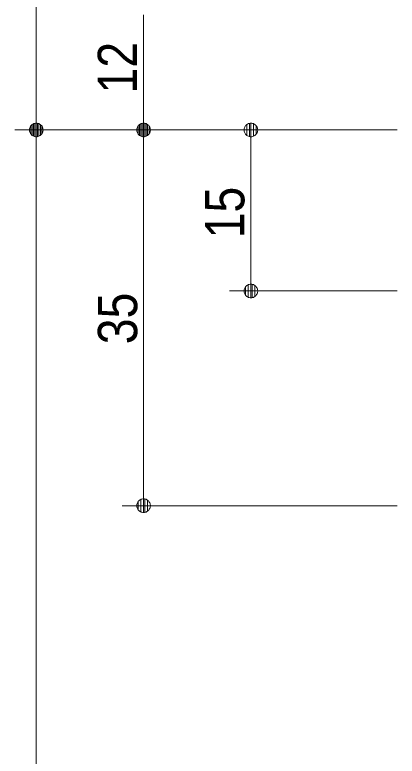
# Model space of a CAD drawing. Units: millimetres, scale not verified, with parts at other scales. Extents: x -6062 to 6062, y -3045 to 3045.
# Drawn here: x 174 to 531, y -43 to 648 of the extents above; entities that cross this region are included whole.
import ezdxf
from ezdxf.enums import TextEntityAlignment as Align

# ---------------------------------------------------------------- set-up
doc = ezdxf.new("R2010")
doc.units = ezdxf.units.MM
doc.header["$LTSCALE"] = 20
doc.layers.add('0-3_0', color=7, linetype='Continuous', lineweight=9)
doc.layers.add('0-5_2寸法-1', color=7, linetype='Continuous', lineweight=9)
doc.styles.add('ＭＳ Ｐゴシック', font='')
doc.styles.get('ＭＳ Ｐゴシック').set_extended_font_data('MS PGothic')

# ---------------------------------------------------------------- blocks, each defined once
blk = doc.blocks.new('_Dot')
at = {"layer": '0-3_0'}
for p, q in [((-10, 0), (-20, 0)), ((9.78, 2), (-9.78, 2)), ((7.99, 6), (-7.99, 6)), ((9.16, -3.98), (-9.16, -3.98)), ((6, -7.98), (-6, -7.98))]:
    blk.add_line(p, q, dxfattribs=at)
for points in [[(10, 0), (9.92, 1.25), (9.69, 2.49), (9.3, 3.68), (8.76, 4.82), (8.09, 5.88), (7.29, 6.85), (6.37, 7.71), (5.36, 8.44), (4.26, 9.05), (3.09, 9.51), (1.87, 9.82), (0.63, 9.98), (-0.63, 9.98), (-1.87, 9.82), (-3.09, 9.51), (-4.26, 9.05), (-5.36, 8.44), (-6.37, 7.71), (-7.29, 6.85), (-8.09, 5.88), (-8.76, 4.82), (-9.3, 3.68), (-9.69, 2.49), (-9.92, 1.25), (-10, 0), (0, 0)], [(-10, 0), (-9.92, -1.25), (-9.69, -2.49), (-9.3, -3.68), (-8.76, -4.82), (-8.09, -5.88), (-7.29, -6.85), (-6.37, -7.71), (-5.36, -8.44), (-4.26, -9.05), (-3.09, -9.51), (-1.87, -9.82), (-0.63, -9.98), (0.63, -9.98), (1.87, -9.82), (3.09, -9.51), (4.26, -9.05), (5.36, -8.44), (6.37, -7.71), (7.29, -6.85), (8.09, -5.88), (8.76, -4.82), (9.3, -3.68), (9.69, -2.49), (9.92, -1.25), (10, 0), (0, 0)]]:
    blk.add_lwpolyline(points, close=True, dxfattribs=at)

msp = doc.modelspace()

# ---------------------------------------------------------------- linework, layer by layer
at = {"layer": '0-5_2寸法-1'}
for p, q in [((194.31, 552.96), (194.31, 977.53)), ((294.31, 552.96), (294.31, 647.53)), ((274.31, 540.25), (174.31, 540.25)), ((274.31, 540.25), (174.31, 540.25)), ((530.68, 540.25), (274.31, 540.25)), ((374.31, 540.25), (274.31, 540.25)), ((530.68, 540.25), (374.31, 540.25)), ((194.31, 527.53), (194.31, -1857.29)), ((294.31, 202.96), (294.31, 527.53)), ((394.31, 402.96), (394.31, 527.53)), ((530.68, 390.25), (374.31, 390.25)), ((530.68, 190.25), (274.31, 190.25))]:
    msp.add_line(p, q, dxfattribs=at)

# ---------------------------------------------------------------- block references
at = {"layer": '0-5_2寸法-1', "xscale": 0.6356201, "yscale": 0.6356201}
for p, rotation in [((194.31, 540.25), 270), ((294.31, 540.25), 270), ((194.31, 540.25), 90), ((294.31, 540.25), 90), ((394.31, 540.25), 90), ((394.31, 390.25), 270), ((294.31, 190.25), 270)]:
    msp.add_blockref('_Dot', p, dxfattribs=dict(at, rotation=rotation))

# ---------------------------------------------------------------- texts
at = {"layer": '0-5_2寸法-1', "style": 'ＭＳ Ｐゴシック', "width": 0.9}
for s, p in [('12', (299.27, 574.32)), ('15', (399.27, 439.32)), ('35', (299.37, 340.65))]:
    msp.add_text(s, height=36.66, rotation=90, dxfattribs=at).set_placement(p, align=Align.BOTTOM_LEFT)

doc.saveas('drawing.dxf')
